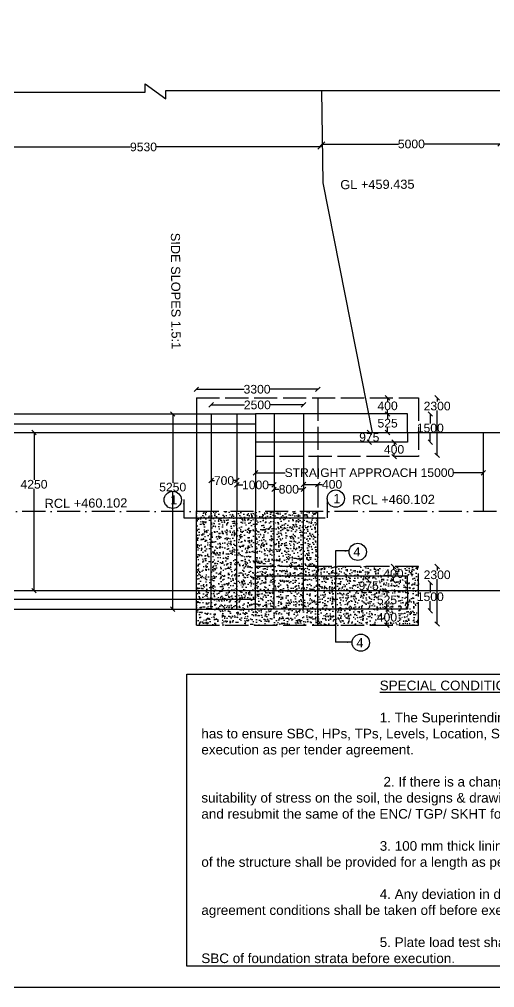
# Model space of a CAD drawing. Header units: millimetres. Extents: x 5124 to 3251958, y 2311 to 45962895.
# Drawn here: x 3220659 to 3230522, y 45926035 to 45946148 of the extents above; entities that cross this region are included whole.
import ezdxf

# ---------------------------------------------------------------- set-up
doc = ezdxf.new("R2010")
doc.units = ezdxf.units.MM
doc.header["$MEASUREMENT"] = 0
doc.linetypes.add('ACAD_ISO02W100', pattern=[15, 12, -3])
doc.linetypes.add('ACAD_ISO10W100', pattern=[18, 12, -3, 0, -3])
for name, color, linetype in [('DIMENSION', 7, 'Continuous'), ('DRAWING', 7, 'Continuous'), ('TEXT', 7, 'Continuous')]:
    doc.layers.add(name, color=color, linetype=linetype)
doc.styles.get("Standard").update_dxf_attribs({"font": 'arial.ttf', "height": 180})
doc.dimstyles.get("Standard").update_dxf_attribs({"dimtxt": 200, "dimasz": 110, "dimexe": 0.18, "dimexo": 0.0625, "dimgap": 0.09, "dimtad": 0, "dimtih": 1, "dimtoh": 1, "dimdec": 0, "dimzin": 0, "dimdsep": 46, "dimtxsty": 'Standard', "dimblk": 'OBLIQUE', "dimcen": 0.09, "dimse1": 1, "dimse2": 1, "dimadec": 0, "dimazin": 0, "dimtfac": 1, "dimtdec": 0, "dimtofl": 0, "dimtmove": 0, "dimatfit": 3, "dimfxl": 1, "dimtolj": 1, "dimtzin": 0, "dimarcsym": 0})
pattern_1 = [(130, (6428114.04, 0), (-215.1780548, -18.8256405), [22.5, -247.5]), (185, (6428114.04, 0), (41.6254001, 225.6576401), [18, -198]), (79.5486, (6428096.11, -1.57), (-173.5528145, 206.8318626), [19.122057, -210.3426336]), (133.8158, (6428114.04, 60), (-320.1723146, -49.6557043), [33.75, -371.25]), (83.3644, (6428087.36, 55.86), (-280.3988117, 292.2353613), [28.6830864, -315.5139]), (188.8158, (6428114.04, 60), (-280.3985835, 292.2355803), [27, -297]), (159, (6428084.04, 45), (-179.07211564, -120.7856672), [22.5, -247.5]), (214, (6428084.04, 45), (-72.9945996, 217.5450135), [18, -198]), (108.5486, (6428069.12, 34.93), (-252.0667886, 96.759149), [19.122057, -210.3426336]), (142.5, (6428114.044, 0), (-3.6479566, 99.86815615), [0, -195.6, 0, -201, 0, -198.75]), (172.5, (6428114.04, 0), (-78.92086123, 118.32351356), [0, -114.6, 0, -191.1, 0, -75.75]), (212.5, (6428180.944, 0), (-160.14673085, -6.76646152), [0, -75, 0, -234, 0, -310.5]), (222.5, (6428210.94, 0), (-174.9558508, 30.0314947), [0, -97.5, 0, -155.4, 0, -220.5])]

# ---------------------------------------------------------------- blocks, each defined once
blk = doc.blocks.new('_Oblique')
at = {"color": 0, "linetype": 'ByBlock', "lineweight": -2}
blk.add_line((-0.5, -0.5), (0.5, 0.5), dxfattribs=at)
blk = doc.blocks.new('*D97')
at = {"layer": 'Defpoints', "color": 0, "transparency": 16777216}
for p in [(3230637, 45943854), (3226951, 45943569), (3226951, 45943559)]:
    blk.add_point(p, dxfattribs=at)
at = {"layer": 'DIMENSION', "color": 0, "lineweight": -2, "transparency": 16777216}
for p, q in [((3226951, 45943559), (3228526, 45943559)), ((3230637, 45943559), (3229063, 45943559))]:
    blk.add_line(p, q, dxfattribs=at)
at = {"layer": 'DIMENSION', "color": 0, "lineweight": -2, "transparency": 16777216, "xscale": 95, "yscale": 95, "zscale": 95, "rotation": 180}
blk.add_blockref('_Oblique', (3226951, 45943559), dxfattribs=at)
at = {"layer": 'DIMENSION', "color": 0, "lineweight": -2, "transparency": 16777216, "xscale": 95, "yscale": 95, "zscale": 95}
blk.add_blockref('_Oblique', (3230637, 45943559), dxfattribs=at)
at = {"layer": 'DIMENSION', "color": 0, "transparency": 16777216, "insert": (3228794, 45943559), "char_height": 180, "attachment_point": 5}
blk.add_mtext('\\A1;5000', dxfattribs=at)
blk = doc.blocks.new('*D98')
at = {"layer": 'Defpoints', "color": 0, "transparency": 16777216}
for p in [(3228301, 45938287), (3228301, 45937951), (3228301, 45937951)]:
    blk.add_point(p, dxfattribs=at)
at = {"layer": 'DIMENSION', "color": 0, "lineweight": -2, "transparency": 16777216}
for p, q in [((3228301, 45938287), (3228301, 45938211)), ((3228301, 45937951), (3228301, 45938027))]:
    blk.add_line(p, q, dxfattribs=at)
at = {"layer": 'DIMENSION', "color": 0, "lineweight": -2, "transparency": 16777216, "xscale": 95, "yscale": 95, "zscale": 95}
for p, rotation in [((3228301, 45938287), 90), ((3228301, 45937951), 270)]:
    blk.add_blockref('_Oblique', p, dxfattribs=dict(at, rotation=rotation))
at = {"layer": 'DIMENSION', "color": 0, "transparency": 16777216, "insert": (3228301, 45938119), "char_height": 180, "attachment_point": 5}
blk.add_mtext('\\A1;400', dxfattribs=at)
blk = doc.blocks.new('*D99')
at = {"layer": 'Defpoints', "color": 0, "transparency": 16777216}
for p in [(3228301, 45937951), (3199813, 45937567), (3228301, 45937567)]:
    blk.add_point(p, dxfattribs=at)
at = {"layer": 'DIMENSION', "color": 0, "lineweight": -2, "transparency": 16777216}
for p, q in [((3228301, 45937951), (3228301, 45937851)), ((3228301, 45937567), (3228301, 45937667))]:
    blk.add_line(p, q, dxfattribs=at)
at = {"layer": 'DIMENSION', "color": 0, "lineweight": -2, "transparency": 16777216, "xscale": 95, "yscale": 95, "zscale": 95}
for p, rotation in [((3228301, 45937951), 90), ((3228301, 45937567), 270)]:
    blk.add_blockref('_Oblique', p, dxfattribs=dict(at, rotation=rotation))
at = {"layer": 'DIMENSION', "color": 0, "transparency": 16777216, "insert": (3228301, 45937759), "char_height": 180, "attachment_point": 5}
blk.add_mtext('\\A1;525', dxfattribs=at)
blk = doc.blocks.new('*D100')
at = {"layer": 'Defpoints', "color": 0, "transparency": 16777216}
for p in [(3228149, 45937567), (3227921, 45937364), (3228149, 45937364)]:
    blk.add_point(p, dxfattribs=at)
at = {"layer": 'DIMENSION', "color": 0, "lineweight": -2, "transparency": 16777216}
for p, q in [((3227921, 45937567), (3227921, 45937558)), ((3227921, 45937364), (3227921, 45937374))]:
    blk.add_line(p, q, dxfattribs=at)
at = {"layer": 'DIMENSION', "color": 0, "lineweight": -2, "transparency": 16777216, "xscale": 95, "yscale": 95, "zscale": 95}
for p, rotation in [((3227921, 45937567), 90), ((3227921, 45937364), 270)]:
    blk.add_blockref('_Oblique', p, dxfattribs=dict(at, rotation=rotation))
at = {"layer": 'DIMENSION', "color": 0, "transparency": 16777216, "insert": (3227921, 45937466), "char_height": 180, "attachment_point": 5}
blk.add_mtext('\\A1;975', dxfattribs=at)
blk = doc.blocks.new('*D101')
at = {"layer": 'Defpoints', "color": 0, "transparency": 16777216}
for p in [(3228435, 45937364), (3228435, 45937065), (3228435, 45937065)]:
    blk.add_point(p, dxfattribs=at)
at = {"layer": 'DIMENSION', "color": 0, "lineweight": -2, "transparency": 16777216}
for p, q in [((3228435, 45937364), (3228435, 45937307)), ((3228435, 45937065), (3228435, 45937123))]:
    blk.add_line(p, q, dxfattribs=at)
at = {"layer": 'DIMENSION', "color": 0, "lineweight": -2, "transparency": 16777216, "xscale": 95, "yscale": 95, "zscale": 95}
for p, rotation in [((3228435, 45937364), 90), ((3228435, 45937065), 270)]:
    blk.add_blockref('_Oblique', p, dxfattribs=dict(at, rotation=rotation))
at = {"layer": 'DIMENSION', "color": 0, "transparency": 16777216, "insert": (3228435, 45937215), "char_height": 180, "attachment_point": 5}
blk.add_mtext('\\A1;400', dxfattribs=at)
blk = doc.blocks.new('*D102')
at = {"layer": 'Defpoints', "color": 0, "transparency": 16777216}
for p in [(3228716, 45937951), (3229187, 45937951), (3228716, 45937364)]:
    blk.add_point(p, dxfattribs=at)
at = {"layer": 'DIMENSION', "color": 0, "lineweight": -2, "transparency": 16777216}
for p, q in [((3229187, 45937951), (3229187, 45937750)), ((3229187, 45937364), (3229187, 45937566))]:
    blk.add_line(p, q, dxfattribs=at)
at = {"layer": 'DIMENSION', "color": 0, "lineweight": -2, "transparency": 16777216, "xscale": 95, "yscale": 95, "zscale": 95}
for p, rotation in [((3229187, 45937951), 90), ((3229187, 45937364), 270)]:
    blk.add_blockref('_Oblique', p, dxfattribs=dict(at, rotation=rotation))
at = {"layer": 'DIMENSION', "color": 0, "transparency": 16777216, "insert": (3229187, 45937658), "char_height": 180, "attachment_point": 5}
blk.add_mtext('\\A1;1500', dxfattribs=at)
blk = doc.blocks.new('*D103')
at = {"layer": 'Defpoints', "color": 0, "transparency": 16777216}
for p in [(3228941, 45938287), (3228941, 45937092), (3229329, 45937092)]:
    blk.add_point(p, dxfattribs=at)
at = {"layer": 'DIMENSION', "color": 0, "lineweight": -2, "transparency": 16777216}
for p, q in [((3229329, 45938287), (3229329, 45938207)), ((3229329, 45937092), (3229329, 45938023))]:
    blk.add_line(p, q, dxfattribs=at)
at = {"layer": 'DIMENSION', "color": 0, "lineweight": -2, "transparency": 16777216, "xscale": 95, "yscale": 95, "zscale": 95}
for p, rotation in [((3229329, 45938287), 90), ((3229329, 45937092), 270)]:
    blk.add_blockref('_Oblique', p, dxfattribs=dict(at, rotation=rotation))
at = {"layer": 'DIMENSION', "color": 0, "transparency": 16777216, "insert": (3229329, 45938115), "char_height": 180, "attachment_point": 5}
blk.add_mtext('\\A1;2300', dxfattribs=at)
blk = doc.blocks.new('*D104')
at = {"layer": 'Defpoints', "color": 0, "transparency": 16777216}
for p in [(3224332, 45938464), (3224332, 45938287), (3226852, 45938287)]:
    blk.add_point(p, dxfattribs=at)
at = {"layer": 'DIMENSION', "color": 0, "lineweight": -2, "transparency": 16777216}
for p, q in [((3224332, 45938464), (3225324, 45938464)), ((3226852, 45938464), (3225861, 45938464))]:
    blk.add_line(p, q, dxfattribs=at)
at = {"layer": 'DIMENSION', "color": 0, "lineweight": -2, "transparency": 16777216, "xscale": 95, "yscale": 95, "zscale": 95, "rotation": 180}
blk.add_blockref('_Oblique', (3224332, 45938464), dxfattribs=at)
at = {"layer": 'DIMENSION', "color": 0, "lineweight": -2, "transparency": 16777216, "xscale": 95, "yscale": 95, "zscale": 95}
blk.add_blockref('_Oblique', (3226852, 45938464), dxfattribs=at)
at = {"layer": 'DIMENSION', "color": 0, "transparency": 16777216, "insert": (3225592, 45938464), "char_height": 180, "attachment_point": 5}
blk.add_mtext('\\A1;3300', dxfattribs=at)
blk = doc.blocks.new('*D105')
at = {"layer": 'Defpoints', "color": 0, "transparency": 16777216}
for p in [(3224639, 45938139), (3224639, 45937951), (3226558, 45937951)]:
    blk.add_point(p, dxfattribs=at)
at = {"layer": 'DIMENSION', "color": 0, "lineweight": -2, "transparency": 16777216}
for p, q in [((3224639, 45938139), (3225328, 45938139)), ((3226558, 45938139), (3225868, 45938139))]:
    blk.add_line(p, q, dxfattribs=at)
at = {"layer": 'DIMENSION', "color": 0, "lineweight": -2, "transparency": 16777216, "xscale": 95, "yscale": 95, "zscale": 95, "rotation": 180}
blk.add_blockref('_Oblique', (3224639, 45938139), dxfattribs=at)
at = {"layer": 'DIMENSION', "color": 0, "lineweight": -2, "transparency": 16777216, "xscale": 95, "yscale": 95, "zscale": 95}
blk.add_blockref('_Oblique', (3226558, 45938139), dxfattribs=at)
at = {"layer": 'DIMENSION', "color": 0, "transparency": 16777216, "insert": (3225598, 45938139), "char_height": 180, "attachment_point": 5}
blk.add_mtext('\\A1;2500', dxfattribs=at)
blk = doc.blocks.new('*D106')
at = {"layer": 'Defpoints', "color": 0, "transparency": 16777216}
for p in [(3226558, 45936386), (3226852, 45936488), (3226852, 45936386)]:
    blk.add_point(p, dxfattribs=at)
at = {"layer": 'DIMENSION', "color": 0, "lineweight": -2, "transparency": 16777216}
for p, q in [((3226558, 45936488), (3226852, 45936488)), ((3226852, 45936488), (3226947, 45936488))]:
    blk.add_line(p, q, dxfattribs=at)
at = {"layer": 'DIMENSION', "color": 0, "lineweight": -2, "transparency": 16777216, "xscale": 95, "yscale": 95, "zscale": 95, "rotation": 180}
blk.add_blockref('_Oblique', (3226558, 45936488), dxfattribs=at)
at = {"layer": 'DIMENSION', "color": 0, "lineweight": -2, "transparency": 16777216, "xscale": 95, "yscale": 95, "zscale": 95}
blk.add_blockref('_Oblique', (3226852, 45936488), dxfattribs=at)
at = {"layer": 'DIMENSION', "color": 0, "transparency": 16777216, "insert": (3227149, 45936488), "char_height": 180, "attachment_point": 5}
blk.add_mtext('\\A1;400', dxfattribs=at)
blk = doc.blocks.new('*D107')
at = {"layer": 'Defpoints', "color": 0, "transparency": 16777216}
for p in [(3225944, 45936386), (3225944, 45936386), (3226558, 45936386)]:
    blk.add_point(p, dxfattribs=at)
at = {"layer": 'DIMENSION', "color": 0, "lineweight": -2, "transparency": 16777216}
for p, q in [((3225944, 45936386), (3226052, 45936386)), ((3226558, 45936386), (3226449, 45936386))]:
    blk.add_line(p, q, dxfattribs=at)
at = {"layer": 'DIMENSION', "color": 0, "lineweight": -2, "transparency": 16777216, "xscale": 95, "yscale": 95, "zscale": 95, "rotation": 180}
blk.add_blockref('_Oblique', (3225944, 45936386), dxfattribs=at)
at = {"layer": 'DIMENSION', "color": 0, "lineweight": -2, "transparency": 16777216, "xscale": 95, "yscale": 95, "zscale": 95}
blk.add_blockref('_Oblique', (3226558, 45936386), dxfattribs=at)
at = {"layer": 'DIMENSION', "color": 0, "transparency": 16777216, "insert": (3226251, 45936386), "char_height": 180, "attachment_point": 5}
blk.add_mtext('\\A1;800', dxfattribs=at)
blk = doc.blocks.new('*D108')
at = {"layer": 'Defpoints', "color": 0, "transparency": 16777216}
for p in [(3225173, 45936477), (3225173, 45936477), (3225944, 45936477)]:
    blk.add_point(p, dxfattribs=at)
at = {"layer": 'DIMENSION', "color": 0, "lineweight": -2, "transparency": 16777216}
for p, q in [((3225173, 45936477), (3225298, 45936477)), ((3225944, 45936477), (3225819, 45936477))]:
    blk.add_line(p, q, dxfattribs=at)
at = {"layer": 'DIMENSION', "color": 0, "lineweight": -2, "transparency": 16777216, "xscale": 95, "yscale": 95, "zscale": 95, "rotation": 180}
blk.add_blockref('_Oblique', (3225173, 45936477), dxfattribs=at)
at = {"layer": 'DIMENSION', "color": 0, "lineweight": -2, "transparency": 16777216, "xscale": 95, "yscale": 95, "zscale": 95}
blk.add_blockref('_Oblique', (3225944, 45936477), dxfattribs=at)
at = {"layer": 'DIMENSION', "color": 0, "transparency": 16777216, "insert": (3225559, 45936477), "char_height": 180, "attachment_point": 5}
blk.add_mtext('\\A1;1000', dxfattribs=at)
blk = doc.blocks.new('*D109')
at = {"layer": 'Defpoints', "color": 0, "transparency": 16777216}
for p in [(3224639, 45936567), (3224639, 45936567), (3225173, 45936567)]:
    blk.add_point(p, dxfattribs=at)
at = {"layer": 'DIMENSION', "color": 0, "lineweight": -2, "transparency": 16777216}
for p, q in [((3224639, 45936567), (3224708, 45936567)), ((3225173, 45936567), (3225104, 45936567))]:
    blk.add_line(p, q, dxfattribs=at)
at = {"layer": 'DIMENSION', "color": 0, "lineweight": -2, "transparency": 16777216, "xscale": 95, "yscale": 95, "zscale": 95, "rotation": 180}
blk.add_blockref('_Oblique', (3224639, 45936567), dxfattribs=at)
at = {"layer": 'DIMENSION', "color": 0, "lineweight": -2, "transparency": 16777216, "xscale": 95, "yscale": 95, "zscale": 95}
blk.add_blockref('_Oblique', (3225173, 45936567), dxfattribs=at)
at = {"layer": 'DIMENSION', "color": 0, "transparency": 16777216, "insert": (3224906, 45936567), "char_height": 180, "attachment_point": 5}
blk.add_mtext('\\A1;700', dxfattribs=at)
blk = doc.blocks.new('*D91')
at = {"layer": 'Defpoints', "color": 0, "transparency": 16777216}
for p in [(3228288, 45933897), (3228288, 45933897), (3228288, 45933561)]:
    blk.add_point(p, dxfattribs=at)
at = {"layer": 'DIMENSION', "color": 0, "lineweight": -2, "transparency": 16777216}
for p, q in [((3228288, 45933897), (3228288, 45933821)), ((3228288, 45933561), (3228288, 45933637))]:
    blk.add_line(p, q, dxfattribs=at)
at = {"layer": 'DIMENSION', "color": 0, "lineweight": -2, "transparency": 16777216, "xscale": 95, "yscale": 95, "zscale": 95}
for p, rotation in [((3228288, 45933897), 90), ((3228288, 45933561), 270)]:
    blk.add_blockref('_Oblique', p, dxfattribs=dict(at, rotation=rotation))
at = {"layer": 'DIMENSION', "color": 0, "transparency": 16777216, "insert": (3228288, 45933729), "char_height": 180, "attachment_point": 5}
blk.add_mtext('\\A1;400', dxfattribs=at)
blk = doc.blocks.new('*D92')
at = {"layer": 'Defpoints', "color": 0, "transparency": 16777216}
for p in [(3228288, 45934281), (3228288, 45934281), (3228288, 45933897)]:
    blk.add_point(p, dxfattribs=at)
at = {"layer": 'DIMENSION', "color": 0, "lineweight": -2, "transparency": 16777216}
for p, q in [((3228288, 45934281), (3228288, 45934181)), ((3228288, 45933897), (3228288, 45933997))]:
    blk.add_line(p, q, dxfattribs=at)
at = {"layer": 'DIMENSION', "color": 0, "lineweight": -2, "transparency": 16777216, "xscale": 95, "yscale": 95, "zscale": 95}
for p, rotation in [((3228288, 45934281), 90), ((3228288, 45933897), 270)]:
    blk.add_blockref('_Oblique', p, dxfattribs=dict(at, rotation=rotation))
at = {"layer": 'DIMENSION', "color": 0, "transparency": 16777216, "insert": (3228288, 45934089), "char_height": 180, "attachment_point": 5}
blk.add_mtext('\\A1;525', dxfattribs=at)
blk = doc.blocks.new('*D93')
at = {"layer": 'Defpoints', "color": 0, "transparency": 16777216}
for p in [(3227908, 45934484), (3228136, 45934484), (3228136, 45934281)]:
    blk.add_point(p, dxfattribs=at)
at = {"layer": 'DIMENSION', "color": 0, "lineweight": -2, "transparency": 16777216}
for p, q in [((3227908, 45934484), (3227908, 45934474)), ((3227908, 45934281), (3227908, 45934290))]:
    blk.add_line(p, q, dxfattribs=at)
at = {"layer": 'DIMENSION', "color": 0, "lineweight": -2, "transparency": 16777216, "xscale": 95, "yscale": 95, "zscale": 95}
for p, rotation in [((3227908, 45934484), 90), ((3227908, 45934281), 270)]:
    blk.add_blockref('_Oblique', p, dxfattribs=dict(at, rotation=rotation))
at = {"layer": 'DIMENSION', "color": 0, "transparency": 16777216, "insert": (3227908, 45934382), "char_height": 180, "attachment_point": 5}
blk.add_mtext('\\A1;975', dxfattribs=at)
blk = doc.blocks.new('*D94')
at = {"layer": 'Defpoints', "color": 0, "transparency": 16777216}
for p in [(3228422, 45934783), (3228422, 45934783), (3228422, 45934484)]:
    blk.add_point(p, dxfattribs=at)
at = {"layer": 'DIMENSION', "color": 0, "lineweight": -2, "transparency": 16777216}
for p, q in [((3228422, 45934783), (3228422, 45934726)), ((3228422, 45934484), (3228422, 45934542))]:
    blk.add_line(p, q, dxfattribs=at)
at = {"layer": 'DIMENSION', "color": 0, "lineweight": -2, "transparency": 16777216, "xscale": 95, "yscale": 95, "zscale": 95}
for p, rotation in [((3228422, 45934783), 90), ((3228422, 45934484), 270)]:
    blk.add_blockref('_Oblique', p, dxfattribs=dict(at, rotation=rotation))
at = {"layer": 'DIMENSION', "color": 0, "transparency": 16777216, "insert": (3228422, 45934634), "char_height": 180, "attachment_point": 5}
blk.add_mtext('\\A1;400', dxfattribs=at)
blk = doc.blocks.new('*D95')
at = {"layer": 'Defpoints', "color": 0, "transparency": 16777216}
for p in [(3228716, 45934447), (3229187, 45934447), (3228716, 45933860)]:
    blk.add_point(p, dxfattribs=at)
at = {"layer": 'DIMENSION', "color": 0, "lineweight": -2, "transparency": 16777216}
for p, q in [((3229187, 45934447), (3229187, 45934246)), ((3229187, 45933860), (3229187, 45934062))]:
    blk.add_line(p, q, dxfattribs=at)
at = {"layer": 'DIMENSION', "color": 0, "lineweight": -2, "transparency": 16777216, "xscale": 95, "yscale": 95, "zscale": 95}
for p, rotation in [((3229187, 45934447), 90), ((3229187, 45933860), 270)]:
    blk.add_blockref('_Oblique', p, dxfattribs=dict(at, rotation=rotation))
at = {"layer": 'DIMENSION', "color": 0, "transparency": 16777216, "insert": (3229187, 45934154), "char_height": 180, "attachment_point": 5}
blk.add_mtext('\\A1;1500', dxfattribs=at)
blk = doc.blocks.new('*D96')
at = {"layer": 'Defpoints', "color": 0, "transparency": 16777216}
for p in [(3228941, 45934783), (3228941, 45933588), (3229329, 45933588)]:
    blk.add_point(p, dxfattribs=at)
at = {"layer": 'DIMENSION', "color": 0, "lineweight": -2, "transparency": 16777216}
for p, q in [((3229329, 45934783), (3229329, 45934702)), ((3229329, 45933588), (3229329, 45934519))]:
    blk.add_line(p, q, dxfattribs=at)
at = {"layer": 'DIMENSION', "color": 0, "lineweight": -2, "transparency": 16777216, "xscale": 95, "yscale": 95, "zscale": 95}
for p, rotation in [((3229329, 45934783), 90), ((3229329, 45933588), 270)]:
    blk.add_blockref('_Oblique', p, dxfattribs=dict(at, rotation=rotation))
at = {"layer": 'DIMENSION', "color": 0, "transparency": 16777216, "insert": (3229329, 45934610), "char_height": 180, "attachment_point": 5}
blk.add_mtext('\\A1;2300', dxfattribs=at)
blk = doc.blocks.new('*D110')
at = {"layer": 'Defpoints', "color": 0, "transparency": 16777216}
for p in [(3225561, 45936688), (3230287, 45936746), (3230287, 45936731)]:
    blk.add_point(p, dxfattribs=at)
at = {"layer": 'DIMENSION', "color": 0, "lineweight": -2, "transparency": 16777216}
for p, q in [((3225561, 45936731), (3226175, 45936731)), ((3230287, 45936731), (3229673, 45936731))]:
    blk.add_line(p, q, dxfattribs=at)
at = {"layer": 'DIMENSION', "color": 0, "lineweight": -2, "transparency": 16777216, "xscale": 95, "yscale": 95, "zscale": 95, "rotation": 180}
blk.add_blockref('_Oblique', (3225561, 45936731), dxfattribs=at)
at = {"layer": 'DIMENSION', "color": 0, "lineweight": -2, "transparency": 16777216, "xscale": 95, "yscale": 95, "zscale": 95}
blk.add_blockref('_Oblique', (3230287, 45936731), dxfattribs=at)
at = {"layer": 'DIMENSION', "color": 0, "transparency": 16777216, "insert": (3227924, 45936731), "char_height": 180, "attachment_point": 5}
blk.add_mtext('\\A1;STRAIGHT APPROACH 15000', dxfattribs=at)
blk = doc.blocks.new('*D111')
at = {"layer": 'Defpoints', "color": 0, "transparency": 16777216}
for p in [(3223841, 45937951), (3223913, 45937951), (3223913, 45933897)]:
    blk.add_point(p, dxfattribs=at)
at = {"layer": 'DIMENSION', "color": 0, "lineweight": -2, "transparency": 16777216}
for p, q in [((3223841, 45937951), (3223841, 45936523)), ((3223841, 45933897), (3223841, 45936339))]:
    blk.add_line(p, q, dxfattribs=at)
at = {"layer": 'DIMENSION', "color": 0, "lineweight": -2, "transparency": 16777216, "xscale": 95, "yscale": 95, "zscale": 95}
for p, rotation in [((3223841, 45937951), 90), ((3223841, 45933897), 270)]:
    blk.add_blockref('_Oblique', p, dxfattribs=dict(at, rotation=rotation))
at = {"layer": 'DIMENSION', "color": 0, "transparency": 16777216, "insert": (3223841, 45936431), "char_height": 180, "attachment_point": 5}
blk.add_mtext('\\A1;5250', dxfattribs=at)
blk = doc.blocks.new('*D112')
at = {"layer": 'Defpoints', "color": 0, "transparency": 16777216}
for p in [(3220963, 45937567), (3221796, 45937567), (3221796, 45934281)]:
    blk.add_point(p, dxfattribs=at)
at = {"layer": 'DIMENSION', "color": 0, "lineweight": -2, "transparency": 16777216}
for p, q in [((3220963, 45937567), (3220963, 45936582)), ((3220963, 45934281), (3220963, 45936398))]:
    blk.add_line(p, q, dxfattribs=at)
at = {"layer": 'DIMENSION', "color": 0, "lineweight": -2, "transparency": 16777216, "xscale": 95, "yscale": 95, "zscale": 95}
for p, rotation in [((3220963, 45937567), 90), ((3220963, 45934281), 270)]:
    blk.add_blockref('_Oblique', p, dxfattribs=dict(at, rotation=rotation))
at = {"layer": 'DIMENSION', "color": 0, "transparency": 16777216, "insert": (3220963, 45936490), "char_height": 180, "attachment_point": 5}
blk.add_mtext('\\A1;4250', dxfattribs=at)
blk = doc.blocks.new('*D120')
at = {"layer": 'Defpoints', "color": 0, "transparency": 16777216}
for p in [(3219566, 45943482), (3226904, 45943512), (3226904, 45943497)]:
    blk.add_point(p, dxfattribs=at)
at = {"layer": 'DIMENSION', "color": 0, "lineweight": -2, "transparency": 16777216}
for p, q in [((3219566, 45943497), (3222967, 45943497)), ((3226904, 45943497), (3223504, 45943497))]:
    blk.add_line(p, q, dxfattribs=at)
at = {"layer": 'DIMENSION', "color": 0, "lineweight": -2, "transparency": 16777216, "xscale": 95, "yscale": 95, "zscale": 95, "rotation": 180}
blk.add_blockref('_Oblique', (3219566, 45943497), dxfattribs=at)
at = {"layer": 'DIMENSION', "color": 0, "lineweight": -2, "transparency": 16777216, "xscale": 95, "yscale": 95, "zscale": 95}
blk.add_blockref('_Oblique', (3226904, 45943497), dxfattribs=at)
at = {"layer": 'DIMENSION', "color": 0, "transparency": 16777216, "insert": (3223235, 45943497), "char_height": 180, "attachment_point": 5}
blk.add_mtext('\\A1;9530', dxfattribs=at)

msp = doc.modelspace()

# ---------------------------------------------------------------- hatches: boundary and pattern name
at = {"layer": 'DRAWING'}
h = msp.add_hatch(dxfattribs=at)
h.set_pattern_fill('AR-CONC', color=256, scale=30)
h.set_pattern_definition(pattern_1)
h.paths.add_polyline_path([(3224638.5, 45935924.2), (3224332.4, 45935924.2), (3224332.4, 45934281.1), (3224638.5, 45934281.1)])
h.paths.add_polyline_path([(3224638.5, 45934281.1), (3225173.2, 45934281.1), (3225173.2, 45935924.2), (3224638.5, 45935924.2)])
h = msp.add_hatch(dxfattribs=at)
h.set_pattern_fill('AR-CONC', color=256, scale=30)
h.set_pattern_definition(pattern_1)
h.paths.add_polyline_path([(3225561.4, 45935924.2), (3225173.2, 45935924.2), (3225173.2, 45934281.1), (3225561.4, 45934281.1)])
h.paths.add_polyline_path([(3225943.8, 45935924.2), (3225561.4, 45935924.2), (3225561.4, 45934783.2), (3225943.8, 45934783.2)])
h.paths.add_polyline_path([(3226557.6, 45935924.2), (3225943.8, 45935924.2), (3225943.8, 45934783.2), (3226557.6, 45934783.2)])
h = msp.add_hatch(dxfattribs=at)
h.set_pattern_fill('AR-CONC', color=256, scale=30)
h.set_pattern_definition(pattern_1)
h.paths.add_polyline_path([(3226851.6, 45935924.2), (3226557.6, 45935924.2), (3226557.6, 45934783.2), (3226851.6, 45934783.2)])
h = msp.add_hatch(dxfattribs=at)
h.set_pattern_fill('AR-CONC', color=256, scale=30)
h.set_pattern_definition(pattern_1)
h.paths.add_polyline_path([(3225943.8, 45934783.2), (3225943.8, 45934281.1), (3226557.6, 45934281.1), (3226557.6, 45934783.2)])
h.paths.add_polyline_path([(3225943.8, 45934783.2), (3225561.4, 45934783.2), (3225561.4, 45934281.1), (3225943.8, 45934281.1)])
h = msp.add_hatch(dxfattribs=at)
h.set_pattern_fill('AR-CONC', color=256, scale=30)
h.set_pattern_definition(pattern_1)
h.paths.add_polyline_path([(3226557.6, 45934281.1), (3226851.6, 45934281.1), (3226851.6, 45934783.2), (3226557.6, 45934783.2)])
h = msp.add_hatch(dxfattribs=at)
h.set_pattern_fill('AR-CONC', color=256, scale=30)
h.set_pattern_definition(pattern_1)
h.paths.add_polyline_path([(3226851.6, 45934783.2), (3226851.6, 45934281.1), (3228940.9, 45934281.1), (3228940.9, 45934783.2)])
h = msp.add_hatch(dxfattribs=at)
h.set_pattern_fill('AR-CONC', color=256, scale=30)
h.set_pattern_definition(pattern_1)
h.paths.add_polyline_path([(3228715.5, 45933897.4), (3228715.5, 45934281.1), (3226851.6, 45934281.1), (3226851.6, 45933897.4)], flags=17)
h.paths.add_polyline_path([(3226851.6, 45933897.4), (3226851.6, 45933560.9), (3228940.9, 45933560.9), (3228940.9, 45934281.1), (3228715.5, 45934281.1), (3228715.5, 45933897.4)])
h.paths.add_polyline_path([(3226851.6, 45933560.9), (3226851.6, 45933897.4), (3225561.4, 45933897.4), (3224332.4, 45933897.4), (3224332.4, 45933560.9)])
h = msp.add_hatch(dxfattribs=at)
h.set_pattern_fill('AR-CONC', color=256, scale=30)
h.set_pattern_definition(pattern_1)
h.paths.add_polyline_path([(3226557.6, 45934281.1), (3226851.6, 45934281.1), (3226851.6, 45933897.4), (3226557.6, 45933897.4)])
h.paths.add_polyline_path([(3225943.8, 45934281.1), (3226557.6, 45934281.1), (3226557.6, 45933897.4), (3225943.8, 45933897.4)])
h.paths.add_polyline_path([(3225173.2, 45934281.1), (3225561.4, 45934281.1), (3225561.4, 45934102.5), (3225173.2, 45934102.5)])
h.paths.add_polyline_path([(3225173.2, 45934102.5), (3225561.4, 45934102.5), (3225561.4, 45933897.4), (3225173.2, 45933897.4)])
h.paths.add_polyline_path([(3224638.5, 45934281.1), (3225173.2, 45934281.1), (3225173.2, 45934102.5), (3224638.5, 45934102.5)])
h.paths.add_polyline_path([(3224638.5, 45934102.5), (3225173.2, 45934102.5), (3225173.2, 45933897.4), (3224638.5, 45933897.4)])
h.paths.add_polyline_path([(3224332.4, 45934281.1), (3224638.5, 45934281.1), (3224638.5, 45934102.5), (3224332.4, 45934102.5)])
h.paths.add_polyline_path([(3224332.4, 45933897.4), (3225561.4, 45933897.4), (3226851.6, 45933897.4), (3226851.6, 45933560.9), (3224332.4, 45933560.9)])
h.paths.add_polyline_path([(3224332.4, 45934102.5), (3224638.5, 45934102.5), (3224638.5, 45933897.4), (3224332.4, 45933897.4)])
h = msp.add_hatch(dxfattribs=at)
h.set_pattern_fill('AR-CONC', color=256, scale=30)
h.set_pattern_definition(pattern_1)
h.paths.add_polyline_path([(3225561.4, 45933897.4), (3225943.8, 45933897.4), (3225943.8, 45934281.1), (3225561.4, 45934281.1)])

# ---------------------------------------------------------------- linework, layer by layer
at = {"layer": 'DIMENSION'}
for points in [[(3228715.5, 45937567.3), (3228715.5, 45937364.5), (3225561.4, 45937364.5)], [(3228715.5, 45934281.1), (3228715.5, 45934585.5), (3225561.4, 45934585.5)]]:
    msp.add_lwpolyline(points, dxfattribs=at)
for centre in [(3227226.6, 45936193), (3223842.8, 45936167.4), (3227681.9, 45935086.8), (3227744.7, 45933200.2)]:
    msp.add_circle(centre, 179.4, dxfattribs=at)
at = {"layer": 'DRAWING'}
msp.add_lwpolyline([(3188868.1, 45962895.2), (3251958.3, 45962895.2), (3251958.3, 45926035), (3188868.1, 45926035)], close=True, dxfattribs=at)
for points in [[(3213781.4, 45944638.5), (3223272.9, 45944638.5), (3223272.9, 45944808.2), (3223697.6, 45944495.1), (3223697.6, 45944668.2), (3232774.2, 45944668.2), (3234004.8, 45944668.2), (3234004.8, 45944838.8), (3234462.2, 45944529.9), (3234462.2, 45944677.8), (3238004.9, 45944677.8), (3238004.9, 45935924.2), (3238004.9, 45935633.8), (3237699.6, 45935435.2), (3238306.3, 45935435.2), (3238020.8, 45935104.3), (3238020.8, 45932834.2)], [(3227989.4, 45937567.3), (3226962.5, 45942754), (3226936.6, 45944668.2)], [(3224332.4, 45938287.4), (3224332.4, 45935924.2)], [(3214057, 45937951), (3225561.4, 45937951)], [(3224638.5, 45937951), (3224638.5, 45935924.2)], [(3225173.2, 45937951), (3225173.2, 45935924.2)], [(3225561.4, 45937951), (3225561.4, 45935924.2)], [(3228715.5, 45937567.3), (3228715.5, 45937951), (3225561.4, 45937951)], [(3225943.8, 45937951), (3225943.8, 45935924.2)], [(3226557.6, 45937951), (3226557.6, 45935924.2)], [(3214057, 45937745.9), (3225561.4, 45937745.9)], [(3214057, 45937567.3), (3238286, 45937567.3)], [(3230287, 45937567.3), (3230287, 45935924.2)], [(3224332.4, 45933560.9), (3224332.4, 45935924.2)], [(3224638.5, 45933897.4), (3224638.5, 45935924.2)], [(3225173.2, 45933897.4), (3225173.2, 45935924.2)], [(3225561.4, 45933897.4), (3225561.4, 45935924.2)], [(3225943.8, 45933897.4), (3225943.8, 45935924.2)], [(3226557.6, 45933897.4), (3226557.6, 45935924.2)], [(3226851.6, 45933560.9), (3226851.6, 45935924.2)], [(3214057, 45934281.1), (3238296.4, 45934281.1)], [(3228715.5, 45934281.1), (3228715.5, 45933897.4), (3225561.4, 45933897.4)], [(3214057, 45934102.5), (3225561.4, 45934102.5)], [(3214057, 45933897.4), (3225561.4, 45933897.4)]]:
    msp.add_lwpolyline(points, dxfattribs=at)
at = {"layer": 'DRAWING', "linetype": 'ACAD_ISO02W100', "ltscale": 40}
for points in [[(3224332.4, 45938287.4), (3228940.9, 45938287.4), (3228940.9, 45937065.2), (3225561.4, 45937065.2)], [(3226851.6, 45938287.4), (3226851.6, 45935924.2)], [(3224332.4, 45933560.9), (3228940.9, 45933560.9), (3228940.9, 45934783.2), (3225561.4, 45934783.2)]]:
    msp.add_lwpolyline(points, dxfattribs=at)
at = {"layer": 'DRAWING', "linetype": 'ACAD_ISO10W100', "ltscale": 40}
msp.add_lwpolyline([(3238482.4, 45935924.2), (3214057, 45935924.2)], dxfattribs=at)
at = {"layer": 'TEXT'}
msp.add_lwpolyline([(3224134.8, 45932548), (3234881, 45932548), (3234881, 45926482.6), (3224134.8, 45926482.6)], close=True, dxfattribs=at)

# ---------------------------------------------------------------- texts
for s, height, rotation, p in [(' GL +459.435', 189.855, 0.36816, (3227245.9, 45942619.8)), ('SIDE SLOPES 1.5:1', 189.855, 270.36816, (3223802.9, 45941713.8)), ('RCL +460.102', 189.855, 0.36816, (3221182.8, 45935998.8)), ('1', 189.9, 359.63184, (3223789.5, 45936072.7)), ('1', 189.9, 359.63184, (3227173.4, 45936098.3)), ('RCL +460.102', 189.855, 0.36816, (3227565.3, 45936074.1)), ('4', 189.9, 359.63184, (3227589.6, 45934992.1)), ('4', 189.9, 359.63184, (3227652.4, 45933105.5))]:
    msp.add_text(s, height=height, rotation=rotation, dxfattribs=at).set_placement(p)
at = {"layer": 'TEXT', "insert": (3224435.3, 45932412.5), "char_height": 200, "width": 10389.22, "attachment_point": 1}
msp.add_mtext("\\pi3702.2;{\\LSPECIAL CONDITIONS  \\P\\pi5194.6;\\P\\pi0;}1. The Superintending Engineer/ AVR HNSS/ ATP has to ensure SBC, HPs, TPs, Levels, Location, Suitability of Structure before execution as per tender agreement.\\P\\P 2. If there is a change in above particulars like HP's, suitability of stress on the soil, the designs & drawings have to be revised by the firm and resubmit the same of the ENC/ TGP/ SKHT for approval \\P\\P3. 100 mm thick lining in CC MI5 grade on either side of the structure shall be provided for a length as per agreement. \\P\\P4. Any deviation in design & drawing with respect to agreement conditions shall be taken off before execution \\P\\P5. Plate load test shall be conducted to ensure the SBC of foundation strata before execution. ", dxfattribs=at)

# ---------------------------------------------------------------- dimensions: what is measured, and where the dimension line sits
at = {"layer": 'DIMENSION'}
for base, p1, p2, angle, text, picture, middle in [((3226951.5, 45943559.3), (3230637.1, 45943853.8), (3226951.5, 45943569.2), 180, '5000', '*D97', (3228794.3, 45943559.3)), ((3224332.4, 45938464.4), (3226851.6, 45938287.4), (3224332.4, 45938287.4), 180, '3300', '*D104', (3225592, 45938464.4)), ((3224638.5, 45938138.8), (3226557.6, 45937951), (3224638.5, 45937951), 180, '2500', '*D105', (3225598.1, 45938138.8)), ((3228301.5, 45937951), (3228301.5, 45938287.4), (3228301.5, 45937951), 90, '400', '*D98', (3228301.5, 45938119.2)), ((3228301.5, 45937567.3), (3228301.5, 45937951), (3199812.6, 45937567.3), 90, '525', '*D99', (3228301.5, 45937759.2)), ((3229186.9, 45937951), (3228715.5, 45937364.5), (3228715.5, 45937951), 90, '1500', '*D102', (3229186.9, 45937657.8)), ((3227921.1, 45937364.5), (3228149.1, 45937567.3), (3228149.1, 45937364.5), 90, '975', '*D100', (3227921.1, 45937465.9)), ((3228435.2, 45937065.2), (3228435.2, 45937364.5), (3228435.2, 45937065.2), 90, '400', '*D101', (3228435.2, 45937214.8)), ((3230287, 45936730.6), (3225561.4, 45936688.2), (3230287, 45936745.7), 180, 'STRAIGHT APPROACH 15000', '*D110', (3227924.2, 45936730.6)), ((3224638.5, 45936567), (3225173.2, 45936567), (3224638.5, 45936567), 180, '700', '*D109', (3224905.8, 45936567)), ((3225173.2, 45936477.4), (3225943.8, 45936477.4), (3225173.2, 45936477.4), 180, '1000', '*D108', (3225558.5, 45936477.4)), ((3226851.6, 45936487.7), (3226557.6, 45936386.4), (3226851.6, 45936386.4), 180, '400', '*D106', (3227148.9, 45936487.7)), ((3225943.8, 45936386.4), (3226557.6, 45936386.4), (3225943.8, 45936386.4), 180, '800', '*D107', (3226250.7, 45936386.4)), ((3228421.9, 45934783.2), (3228421.9, 45934483.9), (3228421.9, 45934783.2), 270, '400', '*D94', (3228421.9, 45934633.5)), ((3227907.8, 45934483.9), (3228135.8, 45934281.1), (3228135.8, 45934483.9), 270, '975', '*D93', (3227907.8, 45934382.5)), ((3229186.9, 45934446.8), (3228715.5, 45933860.3), (3228715.5, 45934446.8), 90, '1500', '*D95', (3229186.9, 45934153.5)), ((3228288.2, 45934281.1), (3228288.2, 45933897.4), (3228288.2, 45934281.1), 270, '525', '*D92', (3228288.2, 45934089.2)), ((3228288.2, 45933897.4), (3228288.2, 45933560.9), (3228288.2, 45933897.4), 270, '400', '*D91', (3228288.2, 45933729.1))]:
    dim = msp.add_linear_dim(base=base, p1=p1, p2=p2, angle=angle, text=text, dimstyle='Standard', override={"dimasz": 95, "dimarcsym": 1}, dxfattribs=at)
    dim.commit()
    dim.dimension.update_dxf_attribs({"geometry": picture, "text_midpoint": middle})
dim = msp.add_linear_dim(base=(3226904, 45943497.4), p1=(3219566.1, 45943481.5), p2=(3226904, 45943511.8), text='9530', dimstyle='Standard', override={"dimasz": 95, "dimarcsym": 1}, dxfattribs=at)
dim.commit()
dim.dimension.update_dxf_attribs({"geometry": '*D120', "text_midpoint": (3223235.1, 45943497.4)})
for base, p1, p2, text, picture, middle in [((3229328.5, 45937092.1), (3228940.9, 45938287.4), (3228940.9, 45937092.1), '2300', '*D103', (3229328.5, 45938114.7)), ((3223840.9, 45937951), (3223913.1, 45933897.4), (3223913.1, 45937951), '5250', '*D111', (3223840.9, 45936431.4)), ((3220963.5, 45937567.3), (3221796.5, 45934281.1), (3221796.5, 45937567.3), '4250', '*D112', (3220963.5, 45936489.5)), ((3229328.5, 45933587.9), (3228940.9, 45934783.2), (3228940.9, 45933587.9), '2300', '*D96', (3229328.5, 45934610.5))]:
    dim = msp.add_linear_dim(base=base, p1=p1, p2=p2, angle=90, text=text, dimstyle='Standard', override={"dimasz": 95, "dimarcsym": 1}, dxfattribs=at)
    dim.commit()
    dim.dimension.update_dxf_attribs({"geometry": picture, "text_midpoint": middle, "dimtype": 160})

# ---------------------------------------------------------------- leaders
for points in [[(3224071, 45936172.2), (3224071, 45935791), (3227005.4, 45935791)], [(3227047.2, 45936190.1), (3227047.2, 45935791)], [(3227508.3, 45935105.2), (3227219.2, 45935105.2), (3227219.2, 45933210.5)], [(3227551.1, 45933210.5), (3227219.2, 45933210.5)]]:
    msp.add_leader(points, dimstyle='Standard', override={"dimasz": 95, "dimgap": 0.09, "dimtad": 0, "dimarcsym": 1}, dxfattribs=at)

doc.saveas('drawing.dxf')
